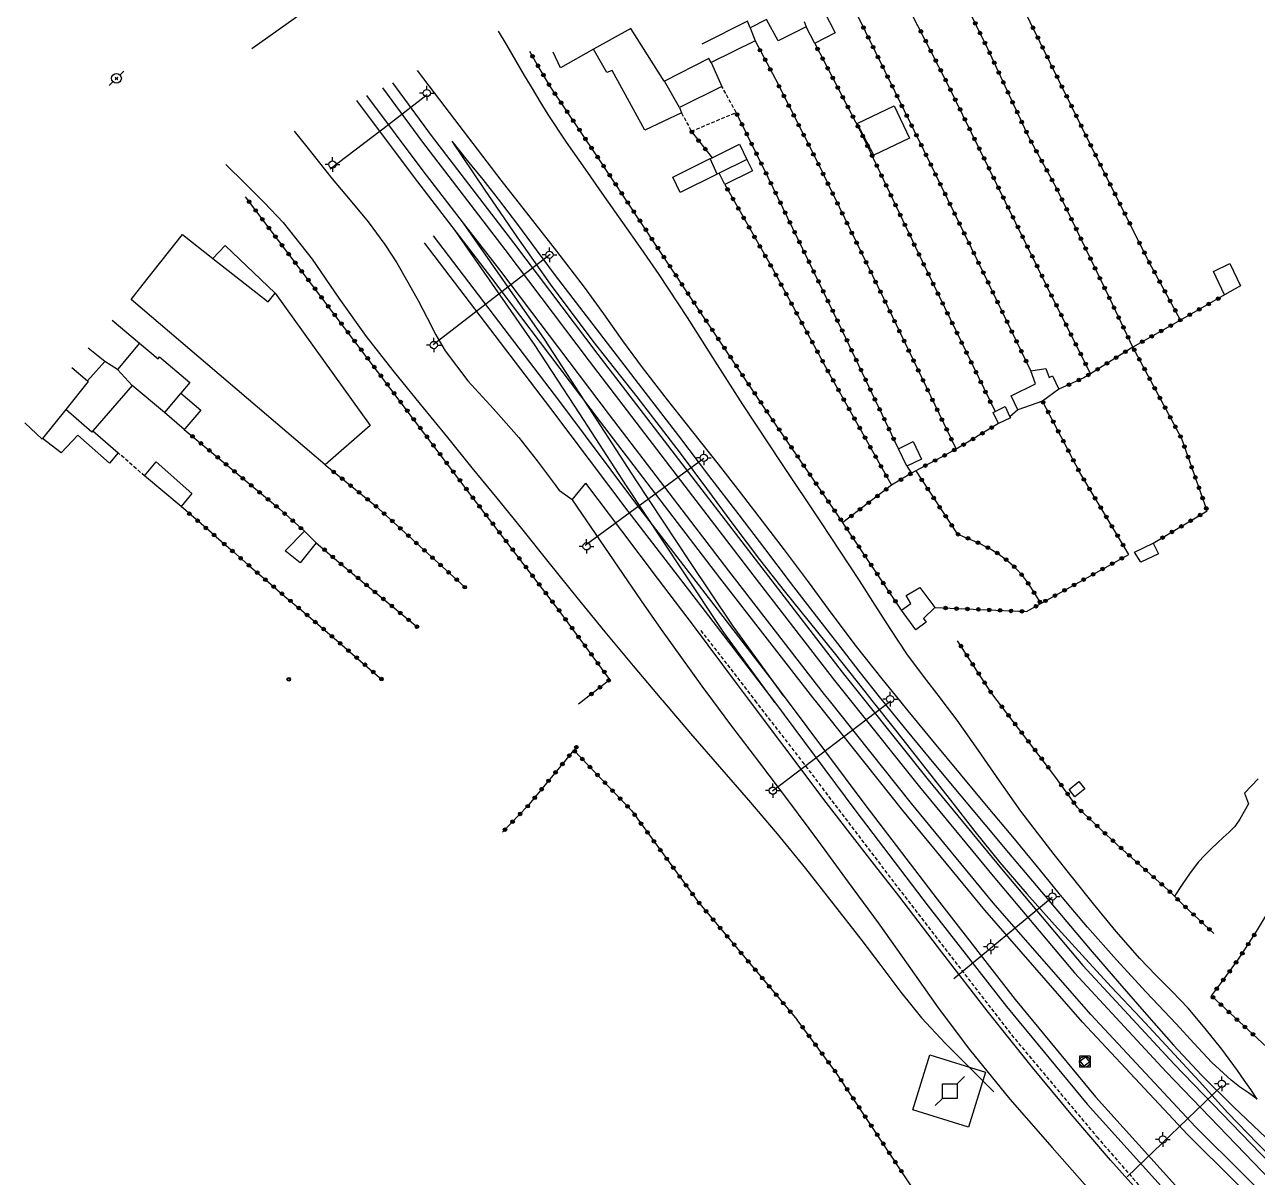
# Model space of a CAD drawing. Header units: millimetres. Extents: x 135999 to 137000, y 128000 to 129000.
# Drawn here: x 136124.9 to 136294.3, y 128610.5 to 128768.9 of the extents above; entities that cross this region are included whole.
import ezdxf

# ---------------------------------------------------------------- set-up
doc = ezdxf.new("R2010")
doc.units = ezdxf.units.MM
doc.linetypes.add('DASHED', pattern=[0.75, 0.5, -0.25])
doc.layers.get('0').update_dxf_attribs({"linetype": 'CONTINUOUS'})
for name, color, linetype in [('W0071', 7, 'CONTINUOUS'), ('W0101', 7, 'CONTINUOUS'), ('W0104', 1, 'CONTINUOUS'), ('W0112', 1, 'DASHED'), ('W0211', 2, 'CONTINUOUS'), ('W0214', 2, 'CONTINUOUS'), ('W0323', 7, 'CONTINUOUS'), ('W0330', 7, 'CONTINUOUS'), ('W0420', 7, 'CONTINUOUS'), ('W0473', 7, 'CONTINUOUS'), ('W0600', 7, 'CONTINUOUS'), ('W0610', 7, 'CONTINUOUS'), ('W0611', 7, 'CONTINUOUS'), ('W0700', 7, 'CONTINUOUS')]:
    doc.layers.add(name, color=color, linetype=linetype)

# ---------------------------------------------------------------- blocks, each defined once
blk = doc.blocks.new('T600')
for p, q in [((0.999999, 0.999999), (1.999998, 1.999998)), ((-0.999999, 0.999999), (0.999999, 0.999999)), ((-0.999999, -0.999999), (-0.999999, 0.999999)), ((0.999999, 0.999999), (0.999999, -0.999999)), ((-0.999999, -0.999999), (-1.999998, -1.999998)), ((0.999999, -0.999999), (-0.999999, -0.999999))]:
    blk.add_line(p, q)
blk = doc.blocks.new('T610')
for p, q in [((-0.500001, 0), (-1.000002, 0)), ((0, 0.500001), (0, 1.000002)), ((0.500001, 0), (1.000002, 0)), ((0, -0.500001), (0, -1.000002))]:
    blk.add_line(p, q)
blk.add_ellipse((0, 0), major_axis=(-0.353554, 0.353554), ratio=1, start_param=3.926990817, end_param=10.2101761242)
blk = doc.blocks.new('T420')
for p, q in [((0.75, 0.75), (-0.75, 0.75)), ((-0.75, 0.75), (-0.75, -0.75)), ((0.75, 0.75), (0.75, -0.75)), ((0.75, -0.75), (-0.75, -0.75))]:
    blk.add_line(p, q)
blk.add_ellipse((0, 0), major_axis=(-0.53, 0.53), ratio=1, start_param=3.926991, end_param=10.210176)
blk = doc.blocks.new('t323o')
at = {"color": 0, "linetype": 'Continuous'}
for radius in [0.25, 0.15]:
    blk.add_circle((0, 0), radius, dxfattribs=at)
blk = doc.blocks.new('T473')
for p, q in [((-0.166667, 0.166667), (0.166667, -0.166667)), ((-0.166667, -0.166667), (0.166667, 0.166667)), ((0.500001, 0.500001), (1.000002, 1.000002)), ((-1.000002, -1.000002), (-0.500001, -0.500001))]:
    blk.add_line(p, q)
blk.add_ellipse((0, 0), major_axis=(0.471405, 0.471405), ratio=1, start_param=5.4977871438, end_param=11.780972451)

msp = doc.modelspace()

# ---------------------------------------------------------------- linework, layer by layer
at = {"layer": 'W0071'}
for points in [[(136200.19, 128703.6), (136202.05, 128705.87)], [(136224.56, 128676), (136222.91, 128678.21), (136216.84, 128686.32), (136211.91, 128692.84), (136206.98, 128699.35), (136202.05, 128705.87)], [(136200.19, 128703.6), (136203.33, 128698.96), (136206.48, 128694.33), (136209.65, 128689.71), (136212.4, 128685.78), (136215.18, 128681.86), (136217.98, 128677.96), (136219.45, 128676)], [(136219.45, 128676), (136221.93, 128672.67), (136225.93, 128667.43), (136229.92, 128662.18), (136234.03, 128656.62), (136238.13, 128651.04), (136242.21, 128645.46), (136246.36, 128639.62), (136250.5, 128633.77), (136254.78, 128628.04), (136260.35, 128621.22), (136266.13, 128614.58), (136271.95, 128607.97)], [(136345.56, 128546.37), (136339.5, 128551.05), (136333.44, 128555.73), (136327.5, 128560.55), (136321.19, 128566.08), (136315.02, 128571.77), (136308.9, 128577.52), (136304.37, 128581.78), (136299.86, 128586.08), (136295.41, 128590.42), (136290.1, 128595.73), (136284.86, 128601.12), (136279.73, 128606.6), (136274.18, 128612.82), (136268.75, 128619.15), (136263.42, 128625.56), (136257.21, 128633.35), (136251.13, 128641.24), (136245.06, 128649.15), (136241.73, 128653.43), (136238.4, 128657.72), (136235.08, 128662.01), (136228.97, 128670.09), (136224.56, 128676)]]:
    msp.add_lwpolyline(points, dxfattribs=at)
at = {"layer": 'W0101'}
for points in [[(136224.27, 128769.38), (136217.99, 128766.23)], [(136232.04, 128769.32), (136232.33, 128768.6), (136228.5, 128766.66), (136226.87, 128769.6), (136224.63, 128768.47), (136224.27, 128769.38)], [(136208.24, 128768.38), (136203.11, 128765.53), (136198.55, 128762.99), (136197.55, 128765.12)], [(136218.97, 128764.25), (136212.88, 128761.16), (136212.81, 128761.13), (136208.24, 128768.38)], [(136136.95, 128728.27), (136140.72, 128725.15), (136137.67, 128721.53), (136135.93, 128722.62), (136133.66, 128724.44)], [(136131.42, 128721.77), (136133.57, 128719.93), (136133.67, 128719.84), (136130.59, 128716.01)], [(136130.59, 128716.01), (136130.58, 128715.99), (136127.38, 128712.02), (136127.32, 128711.94), (136124.93, 128714.19)]]:
    msp.add_lwpolyline(points, dxfattribs=at)
msp.add_lwpolyline([(136166.24, 128708.39), (136139.55, 128731.13), (136141.73, 128733.88), (136146.61, 128740.08), (136150.79, 128736.78), (136158.4, 128730.79), (136159.35, 128731.99), (136172.42, 128713.79)], close=True, dxfattribs=at)
at = {"layer": 'W0104'}
for points in [[(136234.8, 128770.72), (136236.34, 128767.78), (136233.59, 128766.34), (136233.53, 128766.31), (136232.33, 128768.6)], [(136224.63, 128768.47), (136225.32, 128766.68), (136219.3, 128763.72), (136218.97, 128764.25)], [(136214.92, 128757.54), (136215.21, 128756.79), (136210.16, 128754.39), (136205.67, 128762.62), (136204.95, 128762.32), (136203.11, 128765.53)], [(136219.3, 128763.72), (136220.75, 128760.42), (136214.92, 128757.54), (136212.88, 128761.16)], [(136220.11, 128748.34), (136219.16, 128750.5)], [(136224.2, 128750.36), (136224.97, 128748.8), (136221.16, 128746.92), (136220.39, 128748.48)], [(136150.79, 128736.78), (136152.49, 128738.55), (136159.35, 128731.99)], [(136140.72, 128725.15), (136143.27, 128722.99), (136143.47, 128723.23), (136147.61, 128719.73), (136146.38, 128718.26), (136146.31, 128718.18), (136144.13, 128715.61), (136139.72, 128719.33)], [(136137.67, 128721.53), (136139.72, 128719.33), (136134.32, 128713.08), (136134.16, 128712.89), (136130.58, 128715.99)], [(136133.57, 128719.93), (136135.93, 128722.62)], [(136146.38, 128718.26), (136149.12, 128715.91), (136146.93, 128713.36), (136146.86, 128713.27), (136144.13, 128715.61)], [(136134.32, 128713.08), (136137.79, 128710.04), (136136.57, 128708.65), (136132.22, 128712.46), (136129.95, 128710.07), (136127.38, 128712.02)]]:
    msp.add_lwpolyline(points, dxfattribs=at)
for points in [[(136239.35, 128755.31), (136244.42, 128757.74), (136246.55, 128753.3), (136241.65, 128750.95)], [(136214, 128747.96), (136219.16, 128750.5), (136219.4, 128750.62), (136223.16, 128752.47), (136224.2, 128750.36), (136220.39, 128748.48), (136220.11, 128748.34), (136215.04, 128745.84)], [(136289.85, 128731.75), (136288.3, 128734.98), (136290.57, 128736.06), (136292.03, 128733.01)], [(136264.83, 128717.15), (136261.44, 128715.96), (136260.49, 128717.87), (136263.84, 128719.53), (136263.22, 128721.32), (136265.29, 128721.63), (136265.72, 128720.39), (136266.17, 128720.62), (136267.08, 128718.8)], [(136260.4, 128714.88), (136258.76, 128714.09), (136258.02, 128715.6), (136258.29, 128715.73), (136259.67, 128716.4), (136260.34, 128715.02)], [(136247.04, 128711.59), (136248.2, 128709.2), (136246.17, 128708.21), (136245.01, 128710.61)], [(136146.42, 128702.67), (136141.41, 128706.88), (136143.02, 128708.8), (136147.92, 128704.45)], [(136163.37, 128699.27), (136165, 128697.7), (136162.78, 128694.94), (136160.74, 128696.57)], [(136277.48, 128696.39), (136280.04, 128697.63), (136280.74, 128696.19), (136278.35, 128695.03)], [(136247.39, 128685.74), (136245.44, 128688.41), (136246.73, 128689.36), (136246.09, 128690.43), (136247.98, 128691.56), (136250, 128688.78), (136248.45, 128687.3), (136248.82, 128686.79)], [(136268.46, 128663.8), (136269.82, 128664.88), (136270.63, 128663.87), (136269.26, 128662.79)]]:
    msp.add_lwpolyline(points, close=True, dxfattribs=at)
at = {"layer": 'W0112'}
for points in [[(136215.21, 128756.79), (136216.55, 128754.26), (136222.72, 128756.83), (136220.75, 128760.42)], [(136141.41, 128706.88), (136137.79, 128710.04)], [(136217.85, 128685.64), (136225.3, 128676)], [(136225.3, 128676), (136231.8, 128667.6), (136244.98, 128650.24), (136260.56, 128630.04), (136272.28, 128616.04), (136280.5, 128606.61)]]:
    msp.add_lwpolyline(points, dxfattribs=at)
at = {"layer": 'W0211'}
for points in [[(136251.03, 128676), (136250.78, 128676.34), (136248.44, 128679.35), (136246.17, 128682.42), (136243.96, 128685.75), (136241.83, 128689.13), (136239.68, 128692.51), (136234.36, 128700.58), (136228.97, 128708.61), (136223.63, 128716.68), (136219.82, 128722.65), (136216.04, 128728.65), (136212.15, 128734.57), (136209.67, 128738.16), (136207.14, 128741.73), (136204.63, 128745.3), (136202.01, 128749.03), (136199.4, 128752.77), (136196.89, 128756.57), (136195.79, 128758.34), (136194.71, 128760.13), (136193.63, 128761.92), (136192.42, 128763.96), (136191.22, 128766.02), (136190.06, 128768)], [(136183.62, 128752.88), (136188.09, 128746.3), (136192.57, 128739.72), (136197.14, 128733.22), (136203.02, 128725.42), (136209.05, 128717.73), (136215.04, 128710), (136218.66, 128705.13), (136222.27, 128700.25), (136225.92, 128695.4), (136229.31, 128691.1), (136232.74, 128686.82), (136236.17, 128682.55), (136240.39, 128677.25), (136241.38, 128676)], [(136152.56, 128749.69), (136155.22, 128747.06), (136157.89, 128744.43), (136160.45, 128741.71), (136164.44, 128736.65), (136168.12, 128731.32), (136171.88, 128726.06), (136175.55, 128721.38), (136179.27, 128716.76), (136183.02, 128712.14), (136186.4, 128707.98), (136189.8, 128703.82), (136193.19, 128699.66), (136197.01, 128694.91), (136200.81, 128690.16), (136204.65, 128685.44), (136208.55, 128680.76), (136212.49, 128676.1), (136212.57, 128676)], [(136212.57, 128676), (136216.44, 128671.46), (136220.41, 128666.88), (136224.41, 128662.31), (136228.34, 128657.69), (136232.23, 128652.91), (136236.05, 128648.07), (136239.85, 128643.21), (136242.6, 128639.57), (136245.34, 128635.92), (136248.21, 128632.39), (136251.42, 128628.92), (136254.77, 128625.57), (136258.12, 128622.22)], [(136241.38, 128676), (136244.6, 128671.95), (136248.8, 128666.64), (136252.17, 128662.33), (136255.53, 128658.01), (136258.97, 128653.76), (136262.67, 128649.45), (136266.45, 128645.2), (136270.26, 128640.99), (136274.27, 128636.64), (136278.32, 128632.33), (136282.37, 128628.02), (136286.34, 128623.69), (136290.31, 128619.36), (136294.36, 128615.11), (136299.82, 128609.75), (136305.41, 128604.53), (136311.01, 128599.3)], [(136294.33, 128621.21), (136293.43, 128622.53), (136292.54, 128623.85), (136291.62, 128625.16), (136289.45, 128628.08), (136287.19, 128630.94), (136284.83, 128633.71), (136282.65, 128636.02), (136280.39, 128638.27), (136278.18, 128640.57), (136274.95, 128644.27), (136271.84, 128648.07), (136268.77, 128651.91), (136266.43, 128654.85), (136264.11, 128657.82), (136261.84, 128660.82), (136258.89, 128664.96), (136256.02, 128669.15), (136253.09, 128673.3), (136251.03, 128676)]]:
    msp.add_lwpolyline(points, dxfattribs=at)
at = {"layer": 'W0214'}
for points in [[(136245.21, 128676), (136242.77, 128678.99), (136239.24, 128683.45), (136235.92, 128687.86), (136232.65, 128692.31), (136229.35, 128696.74), (136226.34, 128700.68), (136223.31, 128704.6), (136220.27, 128708.51), (136216.77, 128712.92), (136213.27, 128717.32), (136209.83, 128721.78), (136207.15, 128725.45), (136204.52, 128729.15), (136201.85, 128732.82), (136198.09, 128737.76), (136194.26, 128742.65), (136190.44, 128747.55), (136186.59, 128752.57), (136182.74, 128757.59), (136178.92, 128762.59)], [(136161.95, 128754.27), (136163.69, 128752.1), (136165.45, 128749.91), (136167.21, 128747.73), (136169.67, 128744.76), (136172.14, 128741.79), (136174.44, 128738.7), (136176.06, 128736.15), (136177.58, 128733.53), (136179.05, 128730.88), (136180.25, 128728.6), (136181.42, 128726.29), (136182.7, 128724.06), (136185.83, 128719.94), (136189.38, 128716.1), (136192.84, 128712.18), (136195.36, 128708.94), (136197.82, 128705.65), (136198.43, 128704.82)], [(136183.62, 128752.88), (136185.76, 128750.24), (136187.9, 128747.6), (136190.02, 128744.94), (136192.66, 128741.46), (136195.25, 128737.95), (136197.86, 128734.45), (136202.1, 128728.88), (136206.36, 128723.34), (136210.62, 128717.79), (136214.77, 128712.37), (136218.91, 128706.95), (136223.06, 128701.53), (136226.6, 128696.89), (136230.14, 128692.25), (136233.7, 128687.62), (136236.64, 128683.83), (136239.58, 128680.04), (136242.55, 128676.27), (136242.77, 128676)], [(136200.19, 128703.6), (136198.43, 128704.82)], [(136242.77, 128676), (136246.2, 128671.79), (136249.9, 128667.35), (136253.6, 128662.91), (136256.88, 128658.99), (136260.16, 128655.09), (136263.45, 128651.18), (136267.41, 128646.48), (136271.39, 128641.78), (136275.4, 128637.12), (136279.1, 128632.87), (136282.83, 128628.64), (136286.66, 128624.52), (136291.05, 128620.16), (136295.57, 128615.92), (136300.08, 128611.67), (136303.9, 128607.92), (136307.72, 128604.16), (136311.62, 128600.49), (136315.2, 128597.37), (136318.84, 128594.31), (136322.48, 128591.25)], [(136294.33, 128621.21), (136293.12, 128622.07), (136291.91, 128622.93), (136290.73, 128623.83), (136288.08, 128626.26), (136285.62, 128628.91), (136283.17, 128631.58), (136279.06, 128635.94), (136275, 128640.36), (136271.02, 128644.85), (136267.54, 128648.96), (136264.14, 128653.13), (136260.72, 128657.29), (136257.14, 128661.59), (136253.55, 128665.88), (136249.98, 128670.18), (136246.36, 128674.58), (136245.21, 128676)]]:
    msp.add_lwpolyline(points, dxfattribs=at)
at = {"layer": 'W0323'}
for points in [[(136283.78, 128728.3), (136279.25, 128736.68), (136271.42, 128752.4), (136260.37, 128774.88)], [(136271.4, 128720.93), (136265.48, 128732.88), (136259.74, 128744.51), (136251.54, 128761.23), (136245.77, 128772.55)], [(136263.22, 128721.32), (136255.87, 128736.5), (136248.5, 128751.64), (136239.14, 128770.68)], [(136277.23, 128724.59), (136274.01, 128731.35), (136266.71, 128746.51), (136262.97, 128753.37), (136257.29, 128765.6), (136254.17, 128771.92)], [(136225.32, 128766.68), (136228.1, 128761.43)], [(136233.53, 128766.31), (136239.77, 128754.33), (136248.27, 128736.41), (136258.29, 128715.73)], [(136245.44, 128688.41), (136237.6, 128700.12), (136237.36, 128700.47), (136226.93, 128715.75), (136216.14, 128731.89), (136203.48, 128751.01), (136197.18, 128760.34), (136195.37, 128763.45), (136194.38, 128765.2)], [(136228.1, 128761.43), (136233.79, 128750.19), (136242.97, 128731.31), (136252.94, 128710.57)], [(136245.01, 128710.61), (136237.34, 128726.77), (136227.12, 128747.88), (136222.72, 128756.83)], [(136216.55, 128754.26), (136219.4, 128750.62)], [(136221.16, 128746.92), (136227.69, 128735.39), (136235.33, 128721.3), (136244.07, 128705.59)], [(136201.63, 128676), (136205.36, 128678.9), (136198.48, 128688.26), (136186.45, 128704), (136171.88, 128723.3), (136155.27, 128745.22)], [(136289.85, 128731.75), (136283.78, 128728.3), (136277.23, 128724.59)], [(136277.23, 128724.59), (136271.4, 128720.93), (136270.52, 128720.38), (136267.08, 128718.8)], [(136280.04, 128697.63), (136287.44, 128702.08), (136283.95, 128711.98), (136277.23, 128724.59)], [(136276.67, 128696.1), (136269.95, 128707.33), (136264.83, 128717.15)], [(136261.44, 128715.96), (136260.34, 128715.02)], [(136146.86, 128713.27), (136159.95, 128702.34), (136163.37, 128699.27)], [(136258.76, 128714.09), (136256.78, 128712.88), (136254.8, 128711.66), (136252.94, 128710.57), (136252.81, 128710.49), (136251.01, 128709.51), (136249.21, 128708.55), (136247.4, 128707.6)], [(136166.24, 128708.39), (136173.1, 128702.82), (136185.44, 128691.57)], [(136246.17, 128708.21), (136246.82, 128707.25)], [(136247.4, 128707.6), (136246.82, 128707.25), (136244.07, 128705.59)], [(136247.4, 128707.6), (136253.11, 128698.9), (136254.14, 128698.48), (136255.17, 128698.06), (136256.19, 128697.6), (136257, 128697.2), (136257.79, 128696.78), (136258.56, 128696.31), (136259.76, 128695.44), (136260.87, 128694.46), (136261.89, 128693.39), (136262.86, 128692.11), (136263.72, 128690.73), (136264.58, 128689.35)], [(136244.07, 128705.59), (136237.36, 128700.47)], [(136151.23, 128698.53), (136146.42, 128702.67)], [(136151.23, 128698.53), (136153.63, 128696.43), (136156.03, 128694.34), (136158.44, 128692.26), (136160.7, 128690.33), (136162.97, 128688.41), (136165.24, 128686.49), (136168.17, 128683.97), (136171.1, 128681.43), (136174.03, 128678.9)], [(136165, 128697.7), (136168.45, 128694.75)], [(136262.61, 128688.24), (136264.58, 128689.35), (136276.67, 128696.1)], [(136168.45, 128694.75), (136178.88, 128686.13)], [(136250, 128688.78), (136262.61, 128688.24)], [(136258.6, 128676), (136257.7, 128677.16), (136253.15, 128684.2)], [(136201.06, 128675.55), (136201.63, 128676)], [(136266.53, 128665.62), (136258.6, 128676)], [(136318.08, 128607.84), (136311.23, 128614.1), (136304.37, 128620.35), (136297.53, 128626.63), (136294.36, 128629.55), (136291.2, 128632.48), (136288.04, 128635.4), (136289.29, 128637.09), (136290.54, 128638.77), (136291.76, 128640.47), (136292.01, 128640.86), (136294.23, 128644.26), (136296.58, 128648.15), (136298.95, 128652.02), (136301.88, 128656.57), (136304.84, 128661.1), (136307.79, 128665.63), (136310.27, 128669.5), (136312.74, 128673.37), (136314.41, 128676)], [(136200.9, 128669.79), (136200.41, 128669.19), (136194.06, 128661.48), (136190.6, 128657.91)], [(136200.41, 128669.19), (136208.34, 128660.88), (136217.46, 128648.39), (136231.12, 128632.11)], [(136288.38, 128643.97), (136284.28, 128647.81), (136282.94, 128649.14), (136282.45, 128649.63), (136275.1, 128656.19), (136269.61, 128661.3), (136266.53, 128665.62)], [(136247.91, 128607.57), (136236.4, 128624.95), (136231.12, 128632.11)]]:
    msp.add_lwpolyline(points, dxfattribs=at)
at = {"layer": 'W0330'}
msp.add_lwpolyline([(136294.44, 128665.24), (136292.59, 128663.28), (136293.11, 128661.82), (136292.52, 128660.75), (136291.93, 128659.68), (136291.24, 128658.69), (136290.49, 128657.9), (136289.67, 128657.17), (136288.85, 128656.43), (136287.97, 128655.58), (136287.1, 128654.72), (136286.27, 128653.83), (136285.09, 128652.32), (136284.02, 128650.73), (136282.94, 128649.14)], dxfattribs=at)
at = {"layer": 'W0420'}
msp.add_lwpolyline([(136270.53, 128625.75), (136269.98, 128626.48), (136270.72, 128627.04), (136271.27, 128626.31), (136270.53, 128625.75)], close=True, dxfattribs=at)
at = {"layer": 'W0600'}
msp.add_lwpolyline([(136246.98, 128619.76), (136249.32, 128627.32), (136256.98, 128624.95), (136254.64, 128617.39)], close=True, dxfattribs=at)
at = {"layer": 'W0611'}
for points in [[(136169.07, 128774.79), (136166.41, 128772.89), (136162.32, 128769.96), (136161.96, 128769.7), (136156.17, 128765.56)], [(136166.93, 128749.07), (136174.92, 128755.2), (136180.27, 128759.31)], [(136197.14, 128737.3), (136181.08, 128724.88)], [(136201.98, 128697.35), (136218.25, 128709.3)], [(136243.99, 128675.9), (136227.7, 128663.56)], [(136252.65, 128637.79), (136266.14, 128648.99)], [(136289.52, 128623.11), (136276.44, 128610.55)]]:
    msp.add_lwpolyline(points, dxfattribs=at)
at = {"layer": 'W0700'}
for points in [[(136175.49, 128760.91), (136180.82, 128753.68), (136192.13, 128738.94), (136203.71, 128723.57), (136214.77, 128709.13), (136226.69, 128693.64), (136237.27, 128679.91), (136240.39, 128676)], [(136235.54, 128676), (136234.86, 128676.86), (136221.7, 128693.82), (136205.29, 128715.26), (136190.23, 128735.19), (136185.26, 128741.64), (136179.71, 128748.81), (136171.97, 128759.18)], [(136174.09, 128760.23), (136179.59, 128752.76), (136190.91, 128738.02), (136202.49, 128722.65), (136213.55, 128708.2), (136225.48, 128692.71), (136236.06, 128678.97), (136238.43, 128676)], [(136233.59, 128676), (136220.49, 128692.89), (136204.07, 128714.33), (136189.02, 128734.26), (136178.5, 128747.89), (136170.58, 128758.5)], [(136227.84, 128676), (136221.04, 128685.38), (136215.18, 128694.13), (136207.65, 128705.52), (136201.24, 128715.4), (136195.09, 128724.81), (136184, 128740.76)], [(136229.28, 128676.62), (136222.29, 128686.25), (136216.45, 128694.98), (136208.93, 128706.36), (136202.52, 128716.23), (136196.36, 128725.66), (136185.26, 128741.64)], [(136179.83, 128738.93), (136197.2, 128716.17), (136207.81, 128702.02), (136218.91, 128687.63), (136226.9, 128677.25), (136227.84, 128676)], [(136181.05, 128739.86), (136198.42, 128717.09), (136209.03, 128702.95), (136220.12, 128688.57), (136228.12, 128678.18), (136229.28, 128676.62), (136229.74, 128676)], [(136227.84, 128676), (136239.16, 128660.79), (136249.11, 128647.76), (136259.89, 128633.95), (136270.95, 128620.54), (136285.76, 128604.11), (136297.11, 128592.46), (136306.24, 128583.72)], [(136228.04, 128675.73), (136227.84, 128676)], [(136229.74, 128676), (136240.38, 128661.71), (136250.32, 128648.69), (136261.08, 128634.9), (136272.11, 128621.54), (136286.88, 128605.15), (136298.19, 128593.54), (136307.3, 128584.82)], [(136316.12, 128586.49), (136310.82, 128591.21), (136298.06, 128603.12), (136284.76, 128616.36), (136270.33, 128631.82), (136256.89, 128647.21), (136245.61, 128660.88), (136233.66, 128675.91), (136233.59, 128676)], [(136317.14, 128587.64), (136311.85, 128592.34), (136299.13, 128604.22), (136285.86, 128617.43), (136271.47, 128632.85), (136258.05, 128648.2), (136246.8, 128661.84), (136235.54, 128676)], [(136238.43, 128676), (136247.92, 128664.14), (136258.02, 128651.89), (136269.23, 128638.6), (136281.82, 128624.99), (136295.02, 128611.28), (136307.99, 128598.94), (136318.33, 128589.66)], [(136240.39, 128676), (136249.1, 128665.1), (136259.19, 128652.87), (136270.38, 128639.61), (136282.93, 128626.04), (136296.09, 128612.36), (136309.03, 128600.06), (136319.35, 128590.8)]]:
    msp.add_lwpolyline(points, dxfattribs=at)

# ---------------------------------------------------------------- block references
at = {"layer": 'W0323'}
for p, rotation in [((136240.21, 128768.5), 116.1918451930337), ((136255.57, 128769.09), 116.252340120502), ((136263.51, 128768.48), 116.1743158516866), ((136240.87, 128767.16), 116.1918451930337), ((136248.1, 128767.97), 117.0105394124866), ((136256.23, 128767.74), 116.252340120502), ((136264.18, 128767.13), 116.1743158516866), ((136225.99, 128765.4), 297.9478436432078), ((136233.91, 128765.58), 297.5003242117606), ((136241.53, 128765.81), 116.1918451930337), ((136248.78, 128766.64), 117.0105394124866), ((136249.46, 128765.3), 117.0105394124866), ((136256.9, 128766.39), 116.252340120502), ((136257.55, 128765.04), 114.9237547240273), ((136264.84, 128765.78), 116.1743158516866), ((136194.73, 128764.57), 118.3347654569807), ((136226.7, 128764.08), 297.9478436432078), ((136234.6, 128764.25), 297.5003242117606), ((136242.19, 128764.46), 116.1918451930337), ((136250.15, 128763.97), 117.0105394124866), ((136258.18, 128763.68), 114.9237547240273), ((136265.5, 128764.44), 116.1743158516866), ((136195.48, 128763.26), 120.2690642050978), ((136196.23, 128761.97), 120.2690642050978), ((136227.4, 128762.75), 297.9478436432078), ((136235.29, 128762.92), 297.5003242117606), ((136242.85, 128763.12), 116.1918451930337), ((136243.52, 128761.77), 116.1918451930337), ((136250.83, 128762.63), 117.0105394124866), ((136258.81, 128762.32), 114.9237547240273), ((136266.16, 128763.09), 116.1743158516866), ((136266.82, 128761.75), 116.1743158516866), ((136196.99, 128760.67), 120.2690642050978), ((136228.6, 128760.45), 296.8274075564158), ((136235.99, 128761.59), 297.5003242117606), ((136236.68, 128760.26), 297.5003242117606), ((136244.18, 128760.43), 116.1918451930337), ((136251.51, 128761.29), 117.0105394124866), ((136259.44, 128760.96), 114.9237547240273), ((136267.48, 128760.4), 116.1743158516866), ((136197.81, 128759.42), 124.0457094544353), ((136229.28, 128759.11), 296.8274075564158), ((136237.37, 128758.93), 297.5003242117606), ((136244.84, 128759.08), 116.1918451930337), ((136252.17, 128759.95), 116.1342329147148), ((136252.83, 128758.6), 116.1342329147148), ((136260.08, 128759.6), 114.9237547240273), ((136268.15, 128759.05), 116.1743158516866), ((136198.65, 128758.17), 124.0457094544353), ((136199.49, 128756.93), 124.0457094544353), ((136229.95, 128757.77), 296.8274075564158), ((136238.07, 128757.6), 297.5003242117606), ((136245.5, 128757.74), 116.1918451930337), ((136253.49, 128757.25), 116.1342329147148), ((136260.71, 128758.24), 114.9237547240273), ((136261.34, 128756.88), 114.9237547240273), ((136268.81, 128757.71), 116.1743158516866), ((136200.33, 128755.69), 124.0457094544353), ((136222.85, 128756.55), 116.2231980406796), ((136223.52, 128755.2), 116.2231980406796), ((136230.63, 128756.43), 296.8274075564158), ((136231.31, 128755.09), 296.8274075564158), ((136238.76, 128756.26), 297.5003242117606), ((136239.45, 128754.93), 297.5003242117606), ((136246.16, 128756.39), 116.1918451930337), ((136246.83, 128755.04), 116.1918451930337), ((136254.15, 128755.91), 116.1342329147148), ((136261.97, 128755.52), 114.9237547240273), ((136269.47, 128756.36), 116.1743158516866), ((136270.13, 128755.01), 116.1743158516866), ((136201.17, 128754.45), 124.0457094544353), ((136202, 128753.2), 124.0457094544353), ((136216.63, 128754.16), 308.043228801447), ((136224.18, 128753.86), 116.2231980406796), ((136231.99, 128753.75), 296.8274075564158), ((136240.12, 128753.59), 295.3972823367839), ((136247.49, 128753.7), 116.1918451930337), ((136254.81, 128754.56), 116.1342329147148), ((136255.47, 128753.21), 116.1342329147148), ((136262.61, 128754.16), 114.9237547240273), ((136270.79, 128753.67), 116.1743158516866), ((136202.84, 128751.96), 124.0457094544353), ((136217.55, 128752.98), 308.043228801447), ((136218.48, 128751.8), 308.043228801447), ((136224.84, 128752.51), 116.2231980406796), ((136232.66, 128752.42), 296.8274075564158), ((136240.76, 128752.24), 295.3972823367839), ((136248.15, 128752.35), 116.1918451930337), ((136256.13, 128751.87), 116.1342329147148), ((136263.27, 128752.82), 118.5612526045019), ((136263.99, 128751.5), 118.5612526045019), ((136271.45, 128752.32), 116.5110522670919), ((136203.68, 128750.71), 123.5029380641485), ((136225.51, 128751.16), 116.2231980406796), ((136226.17, 128749.82), 116.2231980406796), ((136233.34, 128751.08), 296.8274075564158), ((136241.4, 128750.88), 295.3972823367839), ((136248.81, 128751), 115.9625525074277), ((136256.79, 128750.52), 116.1342329147148), ((136264.71, 128750.18), 118.5612526045019), ((136272.12, 128750.98), 116.5110522670919), ((136204.51, 128749.46), 123.5029380641485), ((136205.34, 128748.21), 123.5029380641485), ((136226.83, 128748.47), 116.2231980406796), ((136234.01, 128749.73), 295.941300475367), ((136234.67, 128748.39), 295.941300475367), ((136242.05, 128749.53), 295.3972823367839), ((136242.69, 128748.17), 295.3972823367839), ((136249.47, 128749.66), 115.9625525074277), ((136250.12, 128748.31), 115.9625525074277), ((136257.46, 128749.17), 116.1342329147148), ((136265.42, 128748.87), 118.5612526045019), ((136272.79, 128749.64), 116.5110522670919), ((136273.46, 128748.3), 116.5110522670919), ((136206.17, 128746.96), 123.5029380641485), ((136227.49, 128747.12), 115.8385132060492), ((136235.32, 128747.04), 295.941300475367), ((136243.33, 128746.81), 295.3972823367839), ((136250.78, 128746.96), 115.9625525074277), ((136258.12, 128747.83), 116.1342329147148), ((136258.78, 128746.48), 116.1342329147148), ((136266.14, 128747.55), 118.5612526045019), ((136274.13, 128746.95), 116.5110522670919), ((136206.99, 128745.71), 123.5029380641485), ((136221.54, 128746.26), 299.5315121436566), ((136222.28, 128744.95), 299.5315121436566), ((136228.14, 128745.77), 115.8385132060492), ((136235.98, 128745.69), 295.941300475367), ((136243.98, 128745.46), 295.3972823367839), ((136251.44, 128745.61), 115.9625525074277), ((136259.44, 128745.13), 116.1342329147148), ((136266.84, 128746.22), 115.7140431390765), ((136267.5, 128744.87), 115.7140431390765), ((136274.8, 128745.61), 116.5110522670919), ((136155.77, 128744.56), 127.1607260932714), ((136156.68, 128743.36), 127.1607260932714), ((136207.82, 128744.46), 123.5029380641485), ((136208.65, 128743.21), 123.5029380641485), ((136223.01, 128743.65), 299.5315121436566), ((136228.8, 128744.42), 115.8385132060492), ((136229.45, 128743.07), 115.8385132060492), ((136236.63, 128744.34), 295.941300475367), ((136244.62, 128744.1), 295.3972823367839), ((136252.09, 128744.26), 115.9625525074277), ((136260.1, 128743.79), 116.2629360331255), ((136268.15, 128743.52), 115.7140431390765), ((136275.47, 128744.27), 116.5110522670919), ((136157.59, 128742.16), 127.1607260932714), ((136209.48, 128741.96), 123.5029380641485), ((136223.75, 128742.34), 299.5315121436566), ((136230.1, 128741.72), 115.8385132060492), ((136237.29, 128742.99), 295.941300475367), ((136237.95, 128741.64), 295.941300475367), ((136245.26, 128742.75), 295.3972823367839), ((136245.91, 128741.39), 295.3972823367839), ((136252.75, 128742.91), 115.9625525074277), ((136253.41, 128741.56), 115.9625525074277), ((136260.76, 128742.44), 116.2629360331255), ((136268.8, 128742.17), 115.7140431390765), ((136276.14, 128742.93), 116.5110522670919), ((136276.81, 128741.58), 116.5110522670919), ((136158.49, 128740.97), 127.1607260932714), ((136159.4, 128739.77), 127.1607260932714), ((136210.31, 128740.71), 123.5029380641485), ((136224.49, 128741.04), 299.5315121436566), ((136225.23, 128739.73), 299.5315121436566), ((136230.76, 128740.37), 115.8385132060492), ((136238.6, 128740.29), 295.941300475367), ((136246.55, 128740.04), 295.3972823367839), ((136254.06, 128740.21), 115.9625525074277), ((136261.43, 128741.1), 116.2629360331255), ((136262.09, 128739.75), 116.2629360331255), ((136269.45, 128740.82), 115.7140431390765), ((136160.3, 128738.58), 127.1607260932714), ((136211.13, 128739.46), 123.5029380641485), ((136211.96, 128738.21), 123.5029380641485), ((136225.97, 128738.43), 299.5315121436566), ((136231.41, 128739.02), 115.8385132060492), ((136239.26, 128738.94), 295.941300475367), ((136247.19, 128738.68), 295.3972823367839), ((136254.72, 128738.87), 115.9625525074277), ((136262.75, 128738.41), 116.2629360331255), ((136270.1, 128739.47), 115.7140431390765), ((136270.75, 128738.12), 115.7140431390765), ((136278.15, 128738.9), 116.5110522670919), ((136161.21, 128737.38), 127.1607260932714), ((136212.79, 128736.96), 123.5029380641485), ((136226.71, 128737.12), 299.5315121436566), ((136232.07, 128737.67), 115.8385132060492), ((136232.72, 128736.32), 115.8385132060492), ((136239.92, 128737.6), 295.941300475367), ((136240.57, 128736.25), 295.941300475367), ((136247.84, 128737.33), 295.3972823367839), ((136255.38, 128737.52), 115.9625525074277), ((136263.42, 128737.06), 116.2629360331255), ((136271.4, 128736.76), 115.7140431390765), ((136278.82, 128737.56), 116.5110522670919), ((136162.12, 128736.19), 127.1607260932714), ((136163.02, 128734.99), 127.1607260932714), ((136213.62, 128735.71), 123.5029380641485), ((136227.45, 128735.82), 299.5315121436566), ((136233.37, 128734.97), 115.8385132060492), ((136241.23, 128734.9), 295.941300475367), ((136248.48, 128735.98), 295.8458950611709), ((136249.14, 128734.63), 295.8458950611709), ((136256.03, 128736.17), 115.8130017970576), ((136256.69, 128734.82), 115.8130017970576), ((136264.08, 128735.72), 116.2629360331255), ((136272.05, 128735.41), 115.7140431390765), ((136279.5, 128736.22), 118.362271677536), ((136280.22, 128734.9), 118.362271677536), ((136163.93, 128733.8), 127.1607260932714), ((136214.45, 128734.45), 123.5029380641485), ((136215.27, 128733.2), 123.5029380641485), ((136228.17, 128734.5), 298.4729251777073), ((136228.89, 128733.18), 298.4729251777073), ((136234.03, 128733.62), 115.8385132060492), ((136241.88, 128733.55), 295.941300475367), ((136249.79, 128733.28), 295.8458950611709), ((136257.34, 128733.47), 115.8130017970576), ((136264.75, 128734.37), 116.2629360331255), ((136265.41, 128733.03), 116.2629360331255), ((136272.7, 128734.06), 115.7140431390765), ((136280.93, 128733.58), 118.362271677536), ((136164.84, 128732.6), 127.1607260932714), ((136165.74, 128731.41), 127.1607260932714), ((136216.1, 128731.95), 123.5029380641485), ((136229.6, 128731.87), 298.4729251777073), ((136234.68, 128732.27), 115.8385132060492), ((136242.54, 128732.2), 295.941300475367), ((136250.44, 128731.93), 295.8458950611709), ((136257.99, 128732.12), 115.8130017970576), ((136266.07, 128731.68), 116.3382601704361), ((136273.35, 128732.71), 115.7140431390765), ((136274, 128731.36), 115.7140431390765), ((136281.64, 128732.26), 118.362271677536), ((136288.97, 128731.25), 209.5656830260172), ((136166.65, 128730.21), 127.1607260932714), ((136216.93, 128730.71), 123.7661585804112), ((136217.77, 128729.46), 123.7661585804112), ((136230.32, 128730.55), 298.4729251777073), ((136235.33, 128730.92), 115.8385132060492), ((136235.99, 128729.57), 115.8385132060492), ((136243.19, 128730.85), 295.6797072301103), ((136243.84, 128729.5), 295.6797072301103), ((136251.1, 128730.58), 295.8458950611709), ((136258.64, 128730.77), 115.8130017970576), ((136266.74, 128730.34), 116.3382601704361), ((136274.65, 128730), 115.456106591727), ((136282.35, 128730.94), 118.362271677536), ((136283.07, 128729.62), 118.362271677536), ((136286.36, 128729.77), 209.5656830260172), ((136287.66, 128730.51), 209.5656830260172), ((136167.55, 128729.01), 127.1607260932714), ((136168.46, 128727.82), 127.1607260932714), ((136218.6, 128728.21), 123.7661585804112), ((136231.03, 128729.23), 298.4729251777073), ((136231.75, 128727.91), 298.4729251777073), ((136236.64, 128728.22), 115.8385132060492), ((136244.49, 128728.15), 295.6797072301103), ((136251.75, 128729.23), 295.8458950611709), ((136252.41, 128727.88), 295.8458950611709), ((136259.3, 128729.42), 115.8130017970576), ((136259.95, 128728.07), 115.8130017970576), ((136267.41, 128728.99), 116.3382601704361), ((136275.29, 128728.65), 115.456106591727), ((136283.75, 128728.29), 209.5665755047214), ((136285.06, 128729.03), 209.5656830260172), ((136169.37, 128726.62), 127.1607260932714), ((136219.44, 128726.96), 123.7661585804112), ((136232.46, 128726.59), 298.4729251777073), ((136237.3, 128726.87), 115.8385132060492), ((136245.14, 128726.79), 295.6797072301103), ((136253.06, 128726.53), 295.8458950611709), ((136260.6, 128726.72), 115.8130017970576), ((136268.07, 128727.65), 116.3382601704361), ((136268.74, 128726.31), 116.3382601704361), ((136275.94, 128727.29), 115.456106591727), ((136279.84, 128726.07), 209.5665755047214), ((136281.14, 128726.81), 209.5665755047214), ((136282.45, 128727.55), 209.5665755047214), ((136170.27, 128725.43), 127.1607260932714), ((136220.27, 128725.72), 123.7661585804112), ((136221.1, 128724.47), 123.7661585804112), ((136233.18, 128725.27), 298.4729251777073), ((136237.94, 128725.52), 115.3603439992475), ((136245.79, 128725.44), 295.6797072301103), ((136253.71, 128725.18), 295.8458950611709), ((136261.26, 128725.37), 115.8130017970576), ((136269.4, 128724.96), 116.3382601704361), ((136276.58, 128725.94), 115.456106591727), ((136278.53, 128725.33), 209.5665755047214), ((136171.18, 128724.23), 127.1607260932714), ((136172.08, 128723.04), 127.0476135136198), ((136221.94, 128723.22), 123.7661585804112), ((136233.89, 128723.95), 298.4729251777073), ((136238.58, 128724.16), 115.3603439992475), ((136239.22, 128722.81), 115.3603439992475), ((136246.44, 128724.09), 295.6797072301103), ((136247.09, 128722.74), 295.6797072301103), ((136254.37, 128723.83), 295.8458950611709), ((136261.91, 128724.02), 115.8130017970576), ((136270.07, 128723.62), 116.3382601704361), ((136274.94, 128723.15), 212.1148306003568), ((136276.21, 128723.95), 212.1148306003568), ((136277.42, 128724.22), 118.0696566646399), ((136278.13, 128722.89), 118.0696566646399), ((136172.99, 128721.84), 127.0476135136198), ((136222.77, 128721.98), 123.7661585804112), ((136234.61, 128722.64), 298.4729251777073), ((136235.32, 128721.32), 298.4729251777073), ((136239.87, 128721.45), 115.3603439992475), ((136247.74, 128721.39), 295.6797072301103), ((136255.02, 128722.48), 295.8458950611709), ((136255.68, 128721.13), 295.8458950611709), ((136262.56, 128722.67), 115.8130017970576), ((136270.73, 128722.27), 116.3382601704361), ((136272.4, 128721.55), 212.1148306003568), ((136273.67, 128722.35), 212.1148306003568), ((136278.84, 128721.57), 118.0696566646399), ((136173.89, 128720.64), 127.0476135136198), ((136174.79, 128719.45), 127.0476135136198), ((136223.6, 128720.73), 123.7661585804112), ((136224.44, 128719.48), 123.7661585804112), ((136236.05, 128720.01), 299.0833814852031), ((136240.51, 128720.1), 115.3603439992475), ((136248.39, 128720.03), 295.6797072301103), ((136256.33, 128719.78), 295.8458950611709), ((136268.44, 128719.42), 204.6017801914755), ((136269.81, 128720.05), 204.6017801914755), ((136271.12, 128720.76), 212.1282599971376), ((136279.54, 128720.24), 118.0696566646399), ((136175.7, 128718.25), 127.0476135136198), ((136225.27, 128718.24), 123.7661585804112), ((136236.78, 128718.69), 299.0833814852031), ((136241.15, 128718.74), 115.3603439992475), ((136249.04, 128718.68), 295.6797072301103), ((136256.98, 128718.43), 295.8458950611709), ((136280.25, 128718.92), 118.0696566646399), ((136280.95, 128717.6), 118.0696566646399), ((136176.6, 128717.05), 127.0476135136198), ((136226.11, 128716.99), 123.7661585804112), ((136237.51, 128717.38), 299.0833814852031), ((136238.24, 128716.07), 299.0833814852031), ((136241.79, 128717.39), 115.3603439992475), ((136242.44, 128716.03), 115.3603439992475), ((136249.69, 128717.33), 295.6797072301103), ((136250.34, 128715.98), 295.6797072301103), ((136257.64, 128717.08), 295.8458950611709), ((136264.9, 128717), 117.5601918659369), ((136281.66, 128716.27), 118.0696566646399), ((136177.51, 128715.85), 127.0476135136198), ((136178.41, 128714.66), 127.0476135136198), ((136226.94, 128715.74), 124.3145597485089), ((136227.78, 128714.5), 124.3145597485089), ((136238.97, 128714.76), 299.0833814852031), ((136243.08, 128714.68), 115.3603439992475), ((136250.99, 128714.63), 295.6797072301103), ((136265.6, 128715.67), 117.5601918659369), ((136266.29, 128714.34), 117.5601918659369), ((136282.37, 128714.95), 118.0696566646399), ((136179.31, 128713.46), 127.0476135136198), ((136228.63, 128713.26), 124.3145597485089), ((136239.7, 128713.45), 299.0833814852031), ((136243.72, 128713.32), 115.3603439992475), ((136251.64, 128713.28), 295.6797072301103), ((136256.55, 128712.73), 211.4635148496166), ((136257.83, 128713.52), 211.4553354778896), ((136266.98, 128713.01), 117.5601918659369), ((136283.07, 128713.63), 118.0696566646399), ((136148.01, 128712.31), 320.1604415670733), ((136149.16, 128711.35), 320.1604415670733), ((136180.22, 128712.26), 127.0476135136198), ((136181.12, 128711.07), 127.0476135136198), ((136229.48, 128712.03), 124.3145597485089), ((136240.43, 128712.14), 299.0833814852031), ((136241.16, 128710.83), 299.0833814852031), ((136244.36, 128711.96), 115.3603439992475), ((136252.29, 128711.92), 295.6797072301103), ((136253.98, 128711.18), 210.403613748877), ((136255.27, 128711.95), 211.4635148496166), ((136267.68, 128711.68), 117.5601918659369), ((136283.78, 128712.3), 118.0696566646399), ((136284.33, 128710.91), 109.4188410828991), ((136150.31, 128710.39), 320.1604415670733), ((136151.47, 128709.42), 320.1604415670733), ((136182.02, 128709.87), 127.0476135136198), ((136230.32, 128710.79), 124.3145597485089), ((136231.17, 128709.55), 124.3145597485089), ((136241.89, 128709.52), 299.0833814852031), ((136251.37, 128709.7), 208.7715029696888), ((136252.69, 128710.43), 208.7715029696888), ((136268.37, 128710.35), 117.5601918659369), ((136284.83, 128709.5), 109.4188410828991), ((136152.62, 128708.46), 320.1604415670733), ((136153.77, 128707.5), 320.1604415670733), ((136167.4, 128707.44), 320.9369781123502), ((136182.93, 128708.67), 127.0476135136198), ((136183.83, 128707.47), 127.0476135136198), ((136232.01, 128708.31), 124.3145597485089), ((136242.62, 128708.21), 299.0833814852031), ((136248.72, 128708.3), 207.8433709718881), ((136250.05, 128709), 207.8433709718881), ((136269.07, 128709.02), 117.5601918659369), ((136269.76, 128707.69), 117.5601918659369), ((136285.32, 128708.08), 109.4188410828991), ((136154.92, 128706.54), 320.1604415670733), ((136168.57, 128706.5), 320.9369781123502), ((136184.74, 128706.28), 127.0476135136198), ((136232.86, 128707.07), 124.3145597485089), ((136233.7, 128705.83), 124.3145597485089), ((136243.34, 128706.9), 299.0833814852031), ((136245.36, 128706.36), 211.1624976992818), ((136246.64, 128707.14), 211.1624976992818), ((136248.22, 128706.34), 303.3005037834172), ((136270.51, 128706.39), 120.901474458028), ((136285.82, 128706.67), 109.4188410828991), ((136156.07, 128705.58), 320.1604415670733), ((136157.22, 128704.62), 320.1604415670733), ((136169.73, 128705.55), 320.9369781123502), ((136170.9, 128704.61), 320.9369781123502), ((136185.64, 128705.08), 127.0476135136198), ((136234.55, 128704.59), 124.3145597485089), ((136242.13, 128704.11), 217.3342937095529), ((136243.33, 128705.02), 217.3342937095529), ((136249.05, 128705.09), 303.3005037834172), ((136271.28, 128705.1), 120.901474458028), ((136286.32, 128705.25), 109.4188410828991), ((136158.38, 128703.66), 320.1604415670733), ((136159.53, 128702.7), 320.1604415670733), ((136172.06, 128703.66), 320.9369781123502), ((136173.22, 128702.71), 317.642545293666), ((136186.54, 128703.88), 127.3811695105576), ((136187.45, 128702.69), 127.3811695105576), ((136235.4, 128703.35), 124.3145597485089), ((136240.94, 128703.2), 217.3342937095529), ((136249.87, 128703.84), 303.3005037834172), ((136250.69, 128702.58), 303.3005037834172), ((136272.05, 128703.82), 120.901474458028), ((136272.82, 128702.53), 120.901474458028), ((136286.82, 128703.84), 109.4188410828991), ((136287.32, 128702.42), 109.4188410828991), ((136147.56, 128701.69), 139.1939279729339), ((136148.7, 128700.71), 139.1939279729339), ((136160.66, 128701.71), 318.0220447360599), ((136161.77, 128700.71), 318.0220447360599), ((136174.33, 128701.7), 317.642545293666), ((136175.44, 128700.69), 317.642545293666), ((136188.37, 128701.5), 127.3811695105576), ((136236.24, 128702.11), 124.3145597485089), ((136237.09, 128700.87), 124.3145597485089), ((136238.56, 128701.38), 217.3342937095529), ((136239.75, 128702.29), 217.3342937095529), ((136251.52, 128701.33), 303.3005037834172), ((136273.59, 128701.24), 120.901474458028), ((136285.18, 128700.72), 30.99790316444226), ((136286.47, 128701.49), 30.99790316444226), ((136149.83, 128699.73), 139.1939279729339), ((136162.89, 128699.7), 318.0220447360599), ((136176.55, 128699.68), 317.642545293666), ((136189.28, 128700.31), 127.3811695105576), ((136190.19, 128699.11), 127.3811695105576), ((136237.93, 128699.63), 123.8005986171828), ((136252.34, 128700.07), 303.3005037834172), ((136274.36, 128699.96), 120.901474458028), ((136282.61, 128699.18), 30.99790316444226), ((136283.9, 128699.95), 30.99790316444226), ((136150.97, 128698.75), 139.1939279729339), ((136152.36, 128697.54), 318.9578722549331), ((136177.66, 128698.67), 317.642545293666), ((136178.76, 128697.65), 317.642545293666), ((136191.1, 128697.92), 127.3811695105576), ((136238.76, 128698.39), 123.8005986171828), ((136253.2, 128698.87), 337.7315416008291), ((136254.59, 128698.3), 337.7315416016007), ((136255.96, 128697.7), 335.6878963090808), ((136275.13, 128698.67), 120.901474458028), ((136275.9, 128697.38), 120.901474458028), ((136281.33, 128698.4), 30.99790316444226), ((136153.49, 128696.56), 318.9578722549331), ((136154.62, 128695.57), 318.956117617445), ((136166.14, 128696.73), 319.4411547791558), ((136167.28, 128695.75), 319.4411547791558), ((136179.87, 128696.64), 317.642545293666), ((136180.98, 128695.63), 317.642545293666), ((136192.01, 128696.73), 127.3811695105576), ((136239.6, 128697.14), 123.8005986171828), ((136240.43, 128695.89), 123.8005986171828), ((136257.31, 128697.03), 332.0696673581589), ((136258.6, 128696.28), 323.85866201228), ((136155.75, 128694.59), 318.956117617445), ((136168.42, 128694.77), 319.4411547791558), ((136182.09, 128694.62), 317.642545293666), ((136192.92, 128695.54), 127.3811695105576), ((136193.83, 128694.35), 127.3811695105576), ((136241.27, 128694.65), 123.8005986171828), ((136259.81, 128695.39), 318.5712361296646), ((136260.93, 128694.39), 313.8207895432726), ((136273.09, 128694.09), 29.17719311040297), ((136274.4, 128694.82), 29.17719311040297), ((136275.71, 128695.56), 29.17719311040297), ((136156.89, 128693.6), 319.1743996200696), ((136158.02, 128692.62), 319.1743996200696), ((136169.61, 128693.79), 320.4248599969348), ((136170.76, 128692.84), 320.4248599969348), ((136183.2, 128693.61), 317.642545293666), ((136184.31, 128692.6), 317.642545293666), ((136194.74, 128693.16), 127.3811695105576), ((136242.1, 128693.4), 123.8005986171828), ((136261.96, 128693.3), 307.1260618680942), ((136270.47, 128692.63), 29.17719311040297), ((136271.78, 128693.36), 29.17719311040297), ((136159.16, 128691.65), 319.5744651464906), ((136160.3, 128690.68), 319.5744651464906), ((136171.92, 128691.88), 320.4248599969348), ((136173.07, 128690.93), 320.4248599969348), ((136185.41, 128691.59), 317.642545293666), ((136195.65, 128691.96), 127.3811695105576), ((136196.56, 128690.77), 127.3811695105576), ((136242.93, 128692.15), 123.8005986171828), ((136243.77, 128690.91), 123.8005986171828), ((136262.86, 128692.11), 301.8821506063022), ((136263.66, 128690.83), 301.8821506063022), ((136267.85, 128691.17), 29.17719311040297), ((136269.16, 128691.9), 29.17719311040297), ((136161.45, 128689.71), 319.7942320662819), ((136174.23, 128689.97), 320.4248599969348), ((136175.39, 128689.02), 320.4248599969348), ((136197.47, 128689.58), 127.3811695105576), ((136244.6, 128689.66), 123.8005986171828), ((136263.92, 128688.97), 29.16297875645909), ((136264.45, 128689.56), 301.8934483816612), ((136265.23, 128689.71), 29.17719311040297), ((136266.54, 128690.44), 29.17719311040297), ((136162.59, 128688.74), 319.7942320662819), ((136163.74, 128687.77), 319.6435486793889), ((136176.54, 128688.06), 320.4248599969348), ((136177.7, 128687.1), 320.4248599969348), ((136198.38, 128688.39), 127.3811695105576), ((136199.27, 128687.18), 126.3243715757626), ((136251.5, 128688.72), 357.5611319222198), ((136253, 128688.65), 357.5611319222198), ((136254.5, 128688.59), 357.5611319222198), ((136256, 128688.53), 357.5611319222198), ((136257.5, 128688.46), 357.5611319222198), ((136258.99, 128688.4), 357.5611319222198), ((136260.49, 128688.33), 357.5611319222198), ((136261.99, 128688.27), 357.5611319222198), ((136164.88, 128686.8), 319.6435486793889), ((136166.02, 128685.82), 319.3152400242382), ((136178.85, 128686.15), 320.4248599969348), ((136200.16, 128685.97), 126.3243715757626), ((136167.16, 128684.84), 319.3152400242382), ((136168.29, 128683.86), 319.1467410011092), ((136201.05, 128684.76), 126.3243715757626), ((136169.43, 128682.88), 319.1467410011092), ((136201.94, 128683.56), 126.3243715757626), ((136202.83, 128682.35), 126.3243715757626), ((136253.61, 128683.49), 122.9373168070018), ((136254.42, 128682.23), 122.9373168070018), ((136170.56, 128681.9), 319.1467410011092), ((136171.7, 128680.92), 319.1370606203681), ((136203.72, 128681.14), 126.3243715757626), ((136255.24, 128680.97), 122.9373168070018), ((136161.22, 128678.93), 319.776461859892), ((136172.83, 128679.94), 319.1370606203681), ((136173.96, 128678.96), 319.1370606203681), ((136204.6, 128679.93), 126.3243715757626), ((136205.19, 128678.76), 37.89626341955008), ((136256.06, 128679.71), 122.9373168070018), ((136202.82, 128676.92), 37.89626341955008), ((136204, 128677.84), 37.89626341955008), ((136256.87, 128678.45), 122.9373168070018), ((136257.69, 128677.19), 122.9373168070018), ((136259.24, 128675.15), 127.3723716257217), ((136260.15, 128673.96), 127.3723716257217), ((136261.06, 128672.77), 127.3723716257217), ((136261.97, 128671.58), 127.3723716257217), ((136262.89, 128670.38), 127.3723716257217), ((136200.54, 128669.04), 313.6521957075665), ((136200.75, 128669.6), 230.5443080117229), ((136263.8, 128669.19), 127.3723716257217), ((136198.84, 128667.28), 230.5192014442752), ((136199.79, 128668.44), 230.5192014442752), ((136201.58, 128667.96), 313.6521957075665), ((136202.62, 128666.87), 313.6521957075665), ((136264.71, 128668), 127.3723716257217), ((136265.62, 128666.81), 127.3723716257217), ((136197.89, 128666.13), 230.5192014442752), ((136203.65, 128665.79), 313.6521957075665), ((136195.98, 128663.81), 230.5192014442752), ((136196.93, 128664.97), 230.5192014442752), ((136204.69, 128664.7), 313.6521957075665), ((136205.72, 128663.62), 313.6521957075665), ((136267.4, 128664.39), 125.5326474342216), ((136195.03, 128662.65), 230.5192014442752), ((136206.76, 128662.53), 313.6521957075665), ((136268.27, 128663.17), 125.5326474342216), ((136269.14, 128661.95), 125.5326474342216), ((136193.03, 128660.42), 225.897890097053), ((136194.07, 128661.49), 230.5192014442752), ((136207.79, 128661.45), 313.6521957075665), ((136208.76, 128660.3), 306.1534691602445), ((136270.12, 128660.83), 137.0411692962674), ((136191.99, 128659.34), 225.897890097053), ((136209.64, 128659.09), 306.1534691602445), ((136271.22, 128659.8), 137.0411692962674), ((136272.32, 128658.78), 137.0411692962674), ((136190.94, 128658.26), 225.897890097053), ((136210.53, 128657.88), 306.1534691602445), ((136211.41, 128656.67), 306.1534691602445), ((136273.41, 128657.76), 137.0411692962674), ((136274.51, 128656.74), 137.0411692962674), ((136212.3, 128655.46), 306.1534691602445), ((136275.62, 128655.73), 138.2505459003776), ((136213.18, 128654.25), 306.1534691602445), ((136276.74, 128654.73), 138.2505459003776), ((136277.86, 128653.73), 138.2505459003776), ((136214.07, 128653.04), 306.1534691602445), ((136214.95, 128651.82), 306.1534691602445), ((136278.98, 128652.73), 138.2505459003776), ((136280.1, 128651.73), 138.2505459003776), ((136215.84, 128650.61), 306.1534691602445), ((136281.21, 128650.73), 138.2505459003776), ((136216.72, 128649.4), 306.1534691602445), ((136217.62, 128648.2), 309.9992841628273), ((136282.33, 128649.73), 138.2505459003776), ((136283.4, 128648.68), 135.1509482609471), ((136218.58, 128647.05), 309.9992841628273), ((136284.47, 128647.63), 136.916833282005), ((136285.57, 128646.6), 136.916833282005), ((136219.55, 128645.9), 309.9992841628273), ((136220.51, 128644.75), 309.9992841628273), ((136286.66, 128645.58), 136.916833282005), ((136221.48, 128643.6), 309.9992841628273), ((136287.76, 128644.56), 136.916833282005), ((136293.91, 128643.77), 56.86865020243687), ((136222.44, 128642.46), 309.9992841628273), ((136293.09, 128642.52), 56.86865020243687), ((136223.4, 128641.31), 309.9992841628273), ((136224.37, 128640.16), 309.9992841628273), ((136291.43, 128640.02), 54.33499846335341), ((136292.27, 128641.26), 56.86865020243687), ((136225.33, 128639.01), 309.9992841628273), ((136290.56, 128638.8), 54.33499846335341), ((136226.3, 128637.86), 309.9992841628273), ((136227.26, 128636.71), 309.9992841628273), ((136288.77, 128636.39), 53.40924465886525), ((136289.66, 128637.6), 53.40358848425374), ((136228.22, 128635.56), 309.9992841628273), ((136288.24, 128635.22), 137.2192186201866), ((136229.19, 128634.41), 309.9992841628273), ((136230.15, 128633.26), 309.9992841628273), ((136289.34, 128634.2), 137.2192186201866), ((136290.44, 128633.18), 137.2192186201866), ((136291.54, 128632.16), 137.2094620512589), ((136231.86, 128631.11), 126.3873505526897), ((136232.74, 128629.9), 126.3873505526897), ((136292.64, 128631.15), 137.2094620512589), ((136293.74, 128630.13), 137.2094620512589), ((136233.63, 128628.7), 126.3873505526897), ((136234.52, 128627.49), 126.3873505526897), ((136235.41, 128626.28), 126.3873505526897), ((136236.3, 128625.07), 126.3873505526897), ((136237.14, 128623.83), 123.520777233843), ((136237.97, 128622.58), 123.520777233843), ((136238.8, 128621.33), 123.520777233843), ((136239.62, 128620.08), 123.520777233843), ((136240.45, 128618.83), 123.520777233843), ((136241.28, 128617.58), 123.520777233843), ((136242.11, 128616.33), 123.520777233843), ((136242.94, 128615.08), 123.520777233843), ((136243.77, 128613.82), 123.520777233843), ((136244.59, 128612.57), 123.520777233843), ((136245.42, 128611.32), 123.520777233843)]:
    msp.add_blockref('t323o', p, dxfattribs=dict(at, rotation=rotation))
at = {"layer": 'W0420', "rotation": 359.9999899820874}
msp.add_blockref('T420', (136270.63, 128626.36), dxfattribs=at)
at = {"layer": 'W0473'}
msp.add_blockref('T473', (136137.55, 128761.53), dxfattribs=at)
at = {"layer": 'W0600', "rotation": 359.9999899820874}
msp.add_blockref('T600', (136252.08, 128622.33), dxfattribs=at)
at = {"layer": 'W0610', "rotation": 359.9999899820874}
for p in [(136180.2, 128759.5), (136167.23, 128749.67), (136197.05, 128737.28), (136181.15, 128724.87), (136218.26, 128709.36), (136202.16, 128697.2), (136243.89, 128676.19), (136227.75, 128663.62), (136266.18, 128649.09), (136257.72, 128642.16), (136289.45, 128623.33), (136281.35, 128615.68)]:
    msp.add_blockref('T610', p, dxfattribs=at)

doc.saveas('drawing.dxf')
